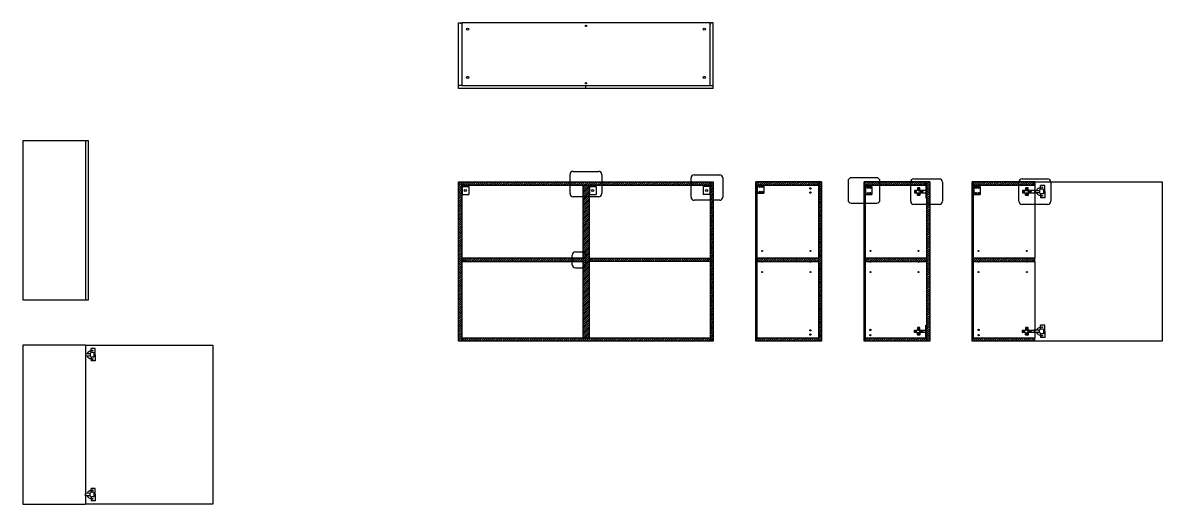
# Model space of a CAD drawing. Header units: millimetres. Extents: x 1930 to 4483, y 1650 to 2015.
# Drawn here: x 3309 to 3846, y 1752 to 1978 of the extents above; entities that cross this region are included whole.
import ezdxf

# ---------------------------------------------------------------- set-up
doc = ezdxf.new("R2010")
doc.units = ezdxf.units.MM
doc.linetypes.add('HIDDEN', pattern=[0.375, 0.25, -0.125])
for name, color, linetype in [('ANNO', 6, 'Continuous'), ('CERNIERE E GIUNZIONI', 2, 'Continuous'), ('SEZIONE', 12, 'Continuous'), ('STRUTTURA', 3, 'Continuous'), ('TRATTOPUNTO', 2, 'Continuous')]:
    doc.layers.add(name, color=color, linetype=linetype)
pattern_1 = [(45, (418.5813, -24.0219), (-0.44901281, 0.44901281), [])]
pattern_2 = [(45, (418.5813, 70.9781), (-0.44901281, 0.44901281), [])]
pattern_3 = [(45, (367.5813, -24.0219), (-0.44901281, 0.44901281), [])]

msp = doc.modelspace()

# ---------------------------------------------------------------- hatches: boundary and pattern name
at = {"layer": 'STRUTTURA'}
h = msp.add_hatch(dxfattribs=at)
h.set_pattern_fill('ANSI31', color=256, scale=0.2)
h.set_pattern_definition(pattern_2)
h.paths.add_polyline_path([(3514.34, 1828.47), (3515.84, 1828.47), (3515.84, 1903.47), (3514.34, 1903.47)])
h = msp.add_hatch(dxfattribs=at)
h.set_pattern_fill('ANSI31', color=256, scale=0.2)
h.set_pattern_definition(pattern_2)
h.paths.add_polyline_path([(3515.84, 1903.47), (3515.84, 1901.97), (3632.84, 1901.97), (3632.84, 1903.47)])
h = msp.add_hatch(dxfattribs=at)
h.set_pattern_fill('ANSI31', color=256, scale=0.2)
h.set_pattern_definition(pattern_2)
h.paths.add_polyline_path([(3575.84, 1901.97), (3572.84, 1901.97), (3572.84, 1829.97), (3575.84, 1829.97)])
h = msp.add_hatch(dxfattribs=at)
h.set_pattern_fill('ANSI31', color=256, scale=0.2)
h.set_pattern_definition(pattern_2)
h.paths.add_polyline_path([(3632.84, 1828.47), (3634.34, 1828.47), (3634.34, 1903.47), (3632.84, 1903.47)])
h = msp.add_hatch(dxfattribs=at)
h.set_pattern_fill('ANSI31', color=256, scale=0.2)
h.set_pattern_definition(pattern_3)
h.paths.add_polyline_path([(3685.34, 1903.47), (3683.84, 1903.47), (3683.84, 1901.97), (3683.84, 1828.47), (3685.34, 1828.47)])
h.paths.add_polyline_path([(3683.84, 1867.47), (3654.84, 1867.47), (3654.84, 1865.97), (3683.84, 1865.97)])
h.paths.add_polyline_path([(3683.84, 1829.97), (3654.84, 1829.97), (3654.84, 1829.67), (3654.64, 1829.67), (3654.34, 1829.67), (3654.34, 1828.47), (3683.84, 1828.47)])
h = msp.add_hatch(dxfattribs=at)
h.set_pattern_fill('ANSI31', color=256, scale=0.2)
h.set_pattern_definition(pattern_3)
h.paths.add_polyline_path([(3683.84, 1901.97), (3683.84, 1903.47), (3654.34, 1903.47), (3654.34, 1902.27), (3654.84, 1902.27), (3654.84, 1901.97)])
h = msp.add_hatch(color=256, dxfattribs=at)
h.dxf.hatch_style = 1
h.paths.add_polyline_path([(3654.64, 1902.27), (3654.64, 1829.67), (3654.84, 1829.67), (3654.84, 1902.27)])
h = msp.add_hatch(dxfattribs=at)
h.set_pattern_fill('ANSI31', color=256, scale=0.2)
h.set_pattern_definition(pattern_1)
h.paths.add_polyline_path([(3734.84, 1901.97), (3734.84, 1903.47), (3705.34, 1903.47), (3705.34, 1902.27), (3705.84, 1902.27), (3705.84, 1901.97)])
h = msp.add_hatch(dxfattribs=at)
h.set_pattern_fill('ANSI31', color=256, scale=0.2)
h.set_pattern_definition(pattern_1)
h.paths.add_polyline_path([(3736.34, 1903.47), (3734.84, 1903.47), (3734.84, 1901.97), (3734.84, 1828.47), (3736.34, 1828.47)])
h.paths.add_polyline_path([(3734.84, 1867.47), (3705.84, 1867.47), (3705.84, 1865.97), (3734.84, 1865.97)])
h.paths.add_polyline_path([(3734.84, 1829.97), (3705.84, 1829.97), (3705.84, 1829.67), (3705.64, 1829.67), (3705.34, 1829.67), (3705.34, 1828.47), (3734.84, 1828.47)])
h = msp.add_hatch(color=256, dxfattribs=at)
h.dxf.hatch_style = 1
h.paths.add_polyline_path([(3705.64, 1902.27), (3705.64, 1829.67), (3705.84, 1829.67), (3705.84, 1902.27)])
h = msp.add_hatch(dxfattribs=at)
h.set_pattern_fill('ANSI31', color=256, scale=0.2)
h.set_pattern_definition([(45, (469.5813, -24.0219), (-0.44901281, 0.44901281), [])])
h.paths.add_polyline_path([(3785.84, 1901.97), (3785.84, 1903.47), (3756.34, 1903.47), (3756.34, 1902.27), (3756.84, 1902.27), (3756.84, 1901.97)])
h = msp.add_hatch(color=256, dxfattribs=at)
h.dxf.hatch_style = 1
h.paths.add_polyline_path([(3756.64, 1902.27), (3756.64, 1829.67), (3756.84, 1829.67), (3756.84, 1902.27)])
h = msp.add_hatch(dxfattribs=at)
h.set_pattern_fill('ANSI31', color=256, scale=0.2)
h.set_pattern_definition(pattern_2)
h.paths.add_polyline_path([(3515.84, 1867.47), (3515.84, 1866.25), (3515.94, 1866.25), (3516.89, 1866.2), (3516.89, 1865.97), (3571.79, 1865.97), (3571.79, 1866.2), (3572.74, 1866.2), (3572.74, 1866.25), (3572.74, 1867.47)])
h = msp.add_hatch(dxfattribs=at)
h.set_pattern_fill('ANSI31', color=256, scale=0.2)
h.set_pattern_definition(pattern_2)
h.paths.add_polyline_path([(3575.84, 1867.47), (3575.84, 1866.25), (3575.94, 1866.25), (3576.89, 1866.2), (3576.89, 1865.97), (3631.79, 1865.97), (3631.79, 1866.2), (3632.74, 1866.2), (3632.74, 1866.25), (3632.74, 1867.47)])
h = msp.add_hatch(dxfattribs=at)
h.set_pattern_fill('ANSI31', color=256, scale=0.2)
h.set_pattern_definition([(45, (343.5067, -24.0219), (-0.44901281, 0.44901281), [])])
h.paths.add_polyline_path([(3785.84, 1828.47), (3785.84, 1829.97), (3756.84, 1829.97), (3756.84, 1829.67), (3756.64, 1829.67), (3756.34, 1829.67), (3756.34, 1828.47)])
h.paths.add_polyline_path([(3785.84, 1865.97), (3785.84, 1867.47), (3756.84, 1867.47), (3756.84, 1865.97)])
h = msp.add_hatch(dxfattribs=at)
h.set_pattern_fill('ANSI31', color=256, scale=0.2)
h.set_pattern_definition(pattern_2)
h.paths.add_polyline_path([(3632.84, 1828.47), (3632.84, 1829.97), (3515.84, 1829.97), (3515.84, 1828.47)])

# ---------------------------------------------------------------- linework, layer by layer
at = {"layer": 'ANNO'}
for p, q in [((3566.84, 1897.97), (3566.84, 1906.97)), ((3568.34, 1908.47), (3580.34, 1908.47)), ((3581.84, 1906.97), (3581.84, 1897.97)), ((3625.35, 1906.84), (3637.35, 1906.84)), ((3623.85, 1896.34), (3623.85, 1905.34)), ((3638.85, 1905.34), (3638.85, 1896.34)), ((3727.34, 1894.41), (3727.34, 1903.41)), ((3728.84, 1904.91), (3740.84, 1904.91)), ((3742.34, 1903.41), (3742.34, 1894.41)), ((3778.34, 1894.41), (3778.34, 1903.41)), ((3779.84, 1904.91), (3791.84, 1904.91)), ((3793.34, 1903.41), (3793.34, 1894.41)), ((3580.34, 1896.47), (3568.34, 1896.47)), ((3637.35, 1894.84), (3625.35, 1894.84)), ((3740.84, 1892.91), (3728.84, 1892.91)), ((3791.84, 1892.91), (3779.84, 1892.91)), ((3567.84, 1864.47), (3567.84, 1868.97)), ((3569.34, 1870.47), (3572.84, 1870.47)), ((3574.34, 1864.47), (3574.34, 1868.97)), ((3569.34, 1862.97), (3572.84, 1862.97))]:
    msp.add_line(p, q, dxfattribs=at)
msp.add_lwpolyline([(3712.84, 1894.95), (3712.84, 1903.95, 0.414214), (3711.34, 1905.45), (3699.34, 1905.45, 0.414214), (3697.84, 1903.95), (3697.84, 1894.95, 0.414214), (3699.34, 1893.45), (3711.34, 1893.45, 0.414214)], format="xyb", close=True, dxfattribs=at)
for centre, start, end in [((3568.34, 1906.97), 90, 180), ((3580.34, 1906.97), 0, 90), ((3625.35, 1905.34), 90, 180), ((3637.35, 1905.34), 0, 90), ((3728.84, 1903.41), 90, 180), ((3740.84, 1903.41), 0, 90), ((3779.84, 1903.41), 90, 180), ((3791.84, 1903.41), 0, 90), ((3568.34, 1897.97), 180, 270), ((3580.34, 1897.97), 270, 0), ((3625.35, 1896.34), 180, 270), ((3637.35, 1896.34), 270, 0), ((3728.84, 1894.41), 180, 270), ((3740.84, 1894.41), 270, 0), ((3779.84, 1894.41), 180, 270), ((3791.84, 1894.41), 270, 0), ((3569.34, 1868.97), 90, 180), ((3572.84, 1868.97), 0, 90), ((3569.34, 1864.47), 180, 270), ((3572.84, 1864.47), 270, 0)]:
    msp.add_arc(centre, 1.5, start, end, dxfattribs=at)
at = {"layer": 'CERNIERE E GIUNZIONI'}
for p, q in [((3515.84, 1901.27), (3519.09, 1901.27)), ((3516.04, 1901.27), (3516.04, 1897.62)), ((3519.09, 1901.27), (3519.09, 1897.62)), ((3575.84, 1901.27), (3579.09, 1901.27)), ((3576.04, 1901.27), (3576.04, 1897.62)), ((3579.09, 1901.27), (3579.09, 1897.62)), ((3632.84, 1901.27), (3629.59, 1901.27)), ((3629.59, 1901.27), (3629.59, 1897.62)), ((3632.64, 1901.27), (3632.64, 1897.62)), ((3654.84, 1901.8), (3658.09, 1901.8)), ((3655.04, 1901.8), (3655.04, 1898.15)), ((3658.09, 1901.8), (3658.09, 1898.15)), ((3705.84, 1901.27), (3709.09, 1901.27)), ((3706.04, 1901.27), (3706.04, 1897.62)), ((3709.09, 1901.27), (3709.09, 1897.62)), ((3730.49, 1900.61), (3730.49, 1899.51)), ((3731.59, 1900.71), (3730.59, 1900.71)), ((3731.69, 1899.51), (3731.69, 1900.61)), ((3734.84, 1901.82), (3734.54, 1901.82)), ((3734.54, 1901.82), (3734.54, 1895.99)), ((3756.84, 1901.27), (3760.09, 1901.27)), ((3757.04, 1901.27), (3757.04, 1897.62)), ((3760.09, 1901.27), (3760.09, 1897.62)), ((3781.49, 1900.61), (3781.49, 1899.51)), ((3782.59, 1900.71), (3781.59, 1900.71)), ((3782.69, 1899.51), (3782.69, 1900.61)), ((3788.52, 1900.01), (3788.52, 1901.82)), ((3790.52, 1901.82), (3788.52, 1901.82)), ((3790.52, 1898.91), (3790.52, 1901.82)), ((3515.84, 1897.62), (3519.09, 1897.62)), ((3575.84, 1897.62), (3579.09, 1897.62)), ((3632.84, 1897.62), (3629.59, 1897.62)), ((3654.84, 1898.15), (3658.09, 1898.15)), ((3705.84, 1897.62), (3709.09, 1897.62)), ((3729.09, 1899.41), (3729.09, 1898.41)), ((3730.49, 1899.51), (3729.19, 1899.51)), ((3729.19, 1898.31), (3730.49, 1898.31)), ((3730.49, 1897.21), (3730.49, 1898.31)), ((3731.59, 1897.11), (3730.59, 1897.11)), ((3731.69, 1899.51), (3731.69, 1898.31)), ((3734.54, 1899.51), (3731.69, 1899.51)), ((3731.69, 1899.11), (3732.99, 1899.11)), ((3732.99, 1898.71), (3731.69, 1898.71)), ((3731.69, 1898.31), (3731.69, 1897.21)), ((3731.69, 1898.31), (3734.54, 1898.31)), ((3734.54, 1895.99), (3734.84, 1895.99)), ((3756.84, 1897.62), (3760.09, 1897.62)), ((3780.09, 1899.41), (3780.09, 1898.41)), ((3781.49, 1899.51), (3780.19, 1899.51)), ((3780.19, 1898.31), (3781.49, 1898.31)), ((3781.49, 1897.21), (3781.49, 1898.31)), ((3782.59, 1897.11), (3781.59, 1897.11)), ((3786.09, 1899.51), (3782.69, 1899.51)), ((3782.69, 1899.51), (3782.69, 1898.31)), ((3782.69, 1899.11), (3783.99, 1899.11)), ((3783.99, 1898.71), (3782.69, 1898.71)), ((3782.69, 1898.31), (3782.69, 1897.21)), ((3782.69, 1898.31), (3786.09, 1898.31)), ((3785.59, 1899.46), (3785.59, 1899.51)), ((3786.09, 1899.46), (3785.59, 1899.46)), ((3786.09, 1898.36), (3785.59, 1898.36)), ((3785.59, 1898.36), (3785.59, 1898.31)), ((3785.74, 1899.46), (3785.74, 1898.36)), ((3785.94, 1899.46), (3785.94, 1898.36)), ((3786.09, 1899.46), (3786.09, 1899.51)), ((3786.09, 1899.46), (3788.02, 1899.51)), ((3786.09, 1898.36), (3786.09, 1898.31)), ((3788.02, 1898.31), (3786.09, 1898.36)), ((3788.02, 1899.51), (3788.52, 1900.01)), ((3788.02, 1899.51), (3788.02, 1898.31)), ((3788.02, 1898.31), (3788.52, 1897.81)), ((3789.68, 1900.01), (3788.52, 1900.01)), ((3788.52, 1897.81), (3788.52, 1895.99)), ((3789.68, 1897.81), (3788.52, 1897.81)), ((3790.52, 1895.99), (3788.52, 1895.99)), ((3790.05, 1899.64), (3789.68, 1900.01)), ((3790.05, 1898.18), (3789.68, 1897.81)), ((3790.05, 1898.18), (3790.05, 1899.64)), ((3790.52, 1898.91), (3790.52, 1895.99)), ((3729.09, 1832.54), (3729.09, 1833.54)), ((3729.19, 1833.64), (3730.49, 1833.64)), ((3730.49, 1832.44), (3729.19, 1832.44)), ((3730.49, 1834.74), (3730.49, 1833.64)), ((3730.49, 1831.34), (3730.49, 1832.44)), ((3731.59, 1834.84), (3730.59, 1834.84)), ((3731.59, 1831.24), (3730.59, 1831.24)), ((3731.69, 1833.64), (3731.69, 1834.74)), ((3731.69, 1833.64), (3734.54, 1833.64)), ((3731.69, 1832.44), (3731.69, 1833.64)), ((3732.99, 1833.24), (3731.69, 1833.24)), ((3731.69, 1832.84), (3732.99, 1832.84)), ((3731.69, 1832.44), (3731.69, 1831.34)), ((3734.54, 1832.44), (3731.69, 1832.44)), ((3734.54, 1830.12), (3734.54, 1835.95)), ((3734.54, 1835.95), (3734.84, 1835.95)), ((3780.09, 1832.54), (3780.09, 1833.54)), ((3780.19, 1833.64), (3781.49, 1833.64)), ((3781.49, 1832.44), (3780.19, 1832.44)), ((3781.49, 1834.74), (3781.49, 1833.64)), ((3781.49, 1831.34), (3781.49, 1832.44)), ((3782.59, 1834.84), (3781.59, 1834.84)), ((3782.59, 1831.24), (3781.59, 1831.24)), ((3782.69, 1833.64), (3782.69, 1834.74)), ((3782.69, 1833.64), (3786.09, 1833.64)), ((3782.69, 1832.44), (3782.69, 1833.64)), ((3783.99, 1833.24), (3782.69, 1833.24)), ((3782.69, 1832.84), (3783.99, 1832.84)), ((3782.69, 1832.44), (3782.69, 1831.34)), ((3786.09, 1832.44), (3782.69, 1832.44)), ((3785.59, 1833.59), (3785.59, 1833.64)), ((3786.09, 1833.59), (3785.59, 1833.59)), ((3786.09, 1832.49), (3785.59, 1832.49)), ((3785.59, 1832.49), (3785.59, 1832.44)), ((3785.74, 1832.49), (3785.74, 1833.59)), ((3785.94, 1832.49), (3785.94, 1833.59)), ((3786.09, 1833.59), (3786.09, 1833.64)), ((3788.02, 1833.64), (3786.09, 1833.59)), ((3786.09, 1832.49), (3786.09, 1832.44)), ((3788.02, 1832.44), (3786.09, 1832.49)), ((3788.02, 1833.64), (3788.52, 1834.14)), ((3788.02, 1832.44), (3788.02, 1833.64)), ((3788.02, 1832.44), (3788.52, 1831.94)), ((3788.52, 1834.14), (3788.52, 1835.95)), ((3790.52, 1835.95), (3788.52, 1835.95)), ((3789.68, 1834.14), (3788.52, 1834.14)), ((3788.52, 1831.94), (3788.52, 1830.12)), ((3789.68, 1831.94), (3788.52, 1831.94)), ((3790.05, 1833.77), (3789.68, 1834.14)), ((3790.05, 1832.31), (3789.68, 1831.94)), ((3790.05, 1832.31), (3790.05, 1833.77)), ((3790.52, 1833.04), (3790.52, 1835.95)), ((3790.52, 1833.04), (3790.52, 1830.12)), ((3734.84, 1830.12), (3734.54, 1830.12)), ((3790.52, 1830.12), (3788.52, 1830.12)), ((3338.75, 1822.59), (3338.5, 1822.59)), ((3338.75, 1822.54), (3338.5, 1822.54)), ((3338.75, 1821.44), (3338.5, 1821.44)), ((3338.5, 1821.39), (3338.75, 1821.39)), ((3338.6, 1822.54), (3338.6, 1821.44)), ((3338.75, 1822.54), (3338.75, 1822.59)), ((3338.75, 1822.54), (3340.68, 1822.59)), ((3338.75, 1821.44), (3338.75, 1821.39)), ((3340.68, 1821.39), (3338.75, 1821.44)), ((3340.68, 1822.59), (3341.18, 1823.09)), ((3340.68, 1822.59), (3340.68, 1821.39)), ((3340.68, 1821.39), (3341.18, 1820.89)), ((3341.18, 1823.09), (3341.18, 1824.91)), ((3343.18, 1824.91), (3341.18, 1824.91)), ((3342.35, 1823.09), (3341.18, 1823.09)), ((3341.18, 1820.89), (3341.18, 1819.08)), ((3342.35, 1820.89), (3341.18, 1820.89)), ((3342.71, 1822.73), (3342.35, 1823.09)), ((3342.71, 1821.26), (3342.35, 1820.89)), ((3342.71, 1821.26), (3342.71, 1822.73)), ((3343.18, 1821.99), (3343.18, 1824.91)), ((3343.18, 1821.99), (3343.18, 1819.08)), ((3343.18, 1819.08), (3341.18, 1819.08)), ((3338.5, 1756.72), (3338.75, 1756.72)), ((3338.75, 1756.67), (3338.5, 1756.67)), ((3338.75, 1755.57), (3338.5, 1755.57)), ((3338.75, 1755.52), (3338.5, 1755.52)), ((3338.6, 1755.57), (3338.6, 1756.67)), ((3338.75, 1756.67), (3338.75, 1756.72)), ((3340.68, 1756.72), (3338.75, 1756.67)), ((3338.75, 1755.57), (3338.75, 1755.52)), ((3340.68, 1755.52), (3338.75, 1755.57)), ((3340.68, 1756.72), (3341.18, 1757.22)), ((3340.68, 1755.52), (3340.68, 1756.72)), ((3340.68, 1755.52), (3341.18, 1755.02)), ((3341.18, 1757.22), (3341.18, 1759.04)), ((3343.18, 1759.04), (3341.18, 1759.04)), ((3342.35, 1757.22), (3341.18, 1757.22)), ((3342.71, 1756.85), (3342.35, 1757.22)), ((3342.71, 1755.39), (3342.71, 1756.85)), ((3343.18, 1756.12), (3343.18, 1759.04)), ((3343.18, 1756.12), (3343.18, 1753.21)), ((3341.18, 1755.02), (3341.18, 1753.21)), ((3342.35, 1755.02), (3341.18, 1755.02)), ((3343.18, 1753.21), (3341.18, 1753.21)), ((3342.71, 1755.39), (3342.35, 1755.02))]:
    msp.add_line(p, q, dxfattribs=at)
for points in [[(3731.39, 1899.71), (3731.39, 1900.11, 1), (3730.79, 1900.11), (3730.79, 1899.71, 1)], [(3782.39, 1899.71), (3782.39, 1900.11, 1), (3781.79, 1900.11), (3781.79, 1899.71, 1)], [(3731.39, 1898.11), (3731.39, 1897.71, -1), (3730.79, 1897.71), (3730.79, 1898.11, -1)], [(3782.39, 1898.11), (3782.39, 1897.71, -1), (3781.79, 1897.71), (3781.79, 1898.11, -1)], [(3731.39, 1833.84), (3731.39, 1834.24, 1), (3730.79, 1834.24), (3730.79, 1833.84, 1)], [(3731.39, 1832.24), (3731.39, 1831.84, -1), (3730.79, 1831.84), (3730.79, 1832.24, -1)], [(3782.39, 1833.84), (3782.39, 1834.24, 1), (3781.79, 1834.24), (3781.79, 1833.84, 1)], [(3782.39, 1832.24), (3782.39, 1831.84, -1), (3781.79, 1831.84), (3781.79, 1832.24, -1)]]:
    msp.add_lwpolyline(points, format="xyb", close=True, dxfattribs=at)
for centre, radius in [((3518.59, 1975.5), 0.5), ((3574.34, 1977), 0.3), ((3630.09, 1975.5), 0.5), ((3518.59, 1952.75), 0.5), ((3630.09, 1952.75), 0.5), ((3656.14, 1901.22), 0.325), ((3657.34, 1901.22), 0.325), ((3680.09, 1900.43), 0.3), ((3707.14, 1900.7), 0.325), ((3708.34, 1900.7), 0.325), ((3758.14, 1900.7), 0.325), ((3759.34, 1900.7), 0.325), ((3789.22, 1900.92), 0.2), ((3517.47, 1899.45), 0.5), ((3577.47, 1899.45), 0.5), ((3631.22, 1899.45), 0.5), ((3656.14, 1898.72), 0.325), ((3657.34, 1898.72), 0.325), ((3680.09, 1898.43), 0.3), ((3707.14, 1898.2), 0.325), ((3708.34, 1898.2), 0.325), ((3729.84, 1898.91), 0.2), ((3731.09, 1899.91), 0.3), ((3731.09, 1897.91), 0.3), ((3731.09, 1897.91), 0.3), ((3758.14, 1898.2), 0.325), ((3759.34, 1898.2), 0.325), ((3780.84, 1898.91), 0.2), ((3782.09, 1899.91), 0.3), ((3782.09, 1897.91), 0.3), ((3782.09, 1897.91), 0.3), ((3789.22, 1896.89), 0.2), ((3657.34, 1860.97), 0.225), ((3680.09, 1860.97), 0.225), ((3708.34, 1860.97), 0.225), ((3731.09, 1860.97), 0.225), ((3759.34, 1860.97), 0.225), ((3782.09, 1860.97), 0.225), ((3680.09, 1833.51), 0.3), ((3680.09, 1831.51), 0.3), ((3708.34, 1833.75), 0.325), ((3708.34, 1831.25), 0.325), ((3729.84, 1833.04), 0.2), ((3731.09, 1834.04), 0.3), ((3731.09, 1834.04), 0.3), ((3731.09, 1832.04), 0.3), ((3759.34, 1833.75), 0.325), ((3759.34, 1831.25), 0.325), ((3780.84, 1833.04), 0.2), ((3782.09, 1834.04), 0.3), ((3782.09, 1834.04), 0.3), ((3782.09, 1832.04), 0.3), ((3789.22, 1835.05), 0.2), ((3789.22, 1831.02), 0.2), ((3341.88, 1824.01), 0.2), ((3341.88, 1819.98), 0.2), ((3341.88, 1758.14), 0.2), ((3341.88, 1754.11), 0.2)]:
    msp.add_circle(centre, radius, dxfattribs=at)
at = {"layer": 'CERNIERE E GIUNZIONI', "ltscale": 0.05}
for centre, radius in [((3574.34, 1950), 0.325), ((3657.34, 1870.97), 0.225), ((3680.09, 1870.97), 0.225), ((3708.34, 1870.97), 0.225), ((3731.09, 1870.97), 0.225), ((3759.34, 1870.97), 0.225), ((3782.09, 1870.97), 0.225)]:
    msp.add_circle(centre, radius, dxfattribs=at)
at = {"layer": 'CERNIERE E GIUNZIONI'}
for centre, radius, start, end in [((3730.59, 1900.61), 0.1, 90, 180), ((3731.59, 1900.61), 0.1, 0, 90), ((3781.59, 1900.61), 0.1, 90, 180), ((3782.59, 1900.61), 0.1, 0, 90), ((3788.34, 1898.91), 1.75, 84.2608, 161.1495), ((3729.19, 1899.41), 0.1, 90, 180), ((3729.19, 1898.41), 0.1, 180, 270), ((3730.59, 1897.21), 0.1, 180, 270), ((3731.59, 1897.21), 0.1, 270, 0), ((3732.99, 1898.91), 0.2, 270, 90), ((3780.19, 1899.41), 0.1, 90, 180), ((3780.19, 1898.41), 0.1, 180, 270), ((3781.59, 1897.21), 0.1, 180, 270), ((3782.59, 1897.21), 0.1, 270, 0), ((3783.99, 1898.91), 0.2, 270, 90), ((3788.34, 1898.91), 1.75, 198.8505, 275.7392), ((3657.34, 1865.97), 0.275, 180, 0), ((3657.34, 1865.97), 0.225, 180, 0), ((3657.34, 1865.97), 0.175, 180, 0), ((3680.09, 1865.97), 0.275, 180, 360), ((3680.09, 1865.97), 0.225, 180, 360), ((3680.09, 1865.97), 0.175, 180, 360), ((3708.34, 1865.97), 0.275, 180, 0), ((3708.34, 1865.97), 0.225, 180, 0), ((3708.34, 1865.97), 0.175, 180, 0), ((3731.09, 1865.97), 0.275, 180, 360), ((3731.09, 1865.97), 0.225, 180, 360), ((3731.09, 1865.97), 0.175, 180, 360), ((3759.34, 1865.97), 0.275, 180, 0), ((3759.34, 1865.97), 0.225, 180, 0), ((3759.34, 1865.97), 0.175, 180, 0), ((3782.09, 1865.97), 0.275, 180, 360), ((3782.09, 1865.97), 0.225, 180, 360), ((3782.09, 1865.97), 0.175, 180, 360), ((3729.19, 1833.54), 0.1, 90, 180), ((3729.19, 1832.54), 0.1, 180, 270), ((3730.59, 1834.74), 0.1, 90, 180), ((3730.59, 1831.34), 0.1, 180, 270), ((3731.59, 1834.74), 0.1, 0, 90), ((3731.59, 1831.34), 0.1, 270, 0), ((3732.99, 1833.04), 0.2, 270, 90), ((3780.19, 1833.54), 0.1, 90, 180), ((3780.19, 1832.54), 0.1, 180, 270), ((3781.59, 1834.74), 0.1, 90, 180), ((3781.59, 1831.34), 0.1, 180, 270), ((3782.59, 1834.74), 0.1, 0, 90), ((3782.59, 1831.34), 0.1, 270, 0), ((3783.99, 1833.04), 0.2, 270, 90), ((3788.34, 1833.04), 1.75, 84.2608, 161.1495), ((3788.34, 1833.04), 1.75, 198.8505, 275.7392), ((3341, 1821.99), 1.75, 84.2608, 161.1495), ((3341, 1821.99), 1.75, 198.8505, 275.7392), ((3341, 1756.12), 1.75, 84.2608, 161.1495), ((3341, 1756.12), 1.75, 198.8505, 275.7392)]:
    msp.add_arc(centre, radius, start, end, dxfattribs=at)
at = {"layer": 'SEZIONE'}
for p, q in [((3514.34, 1903.47), (3634.34, 1903.47)), ((3514.34, 1828.47), (3514.34, 1903.47)), ((3515.84, 1903.47), (3515.84, 1828.47)), ((3515.84, 1901.97), (3632.84, 1901.97)), ((3572.84, 1901.97), (3572.84, 1829.97)), ((3575.84, 1901.97), (3575.84, 1829.97)), ((3632.84, 1903.47), (3632.84, 1828.47)), ((3634.34, 1903.47), (3634.34, 1828.47)), ((3685.34, 1903.47), (3654.34, 1903.47)), ((3654.34, 1828.47), (3654.34, 1903.47)), ((3654.84, 1902.27), (3654.34, 1902.27)), ((3654.84, 1901.97), (3654.84, 1902.27)), ((3654.84, 1901.97), (3683.84, 1901.97)), ((3654.84, 1901.97), (3654.84, 1829.97)), ((3683.84, 1901.97), (3683.84, 1903.47)), ((3683.84, 1903.47), (3683.84, 1828.47)), ((3685.34, 1903.47), (3685.34, 1828.47)), ((3736.34, 1903.47), (3705.34, 1903.47)), ((3705.34, 1828.47), (3705.34, 1903.47)), ((3705.34, 1828.47), (3705.34, 1903.47)), ((3705.84, 1902.27), (3705.34, 1902.27)), ((3705.84, 1901.97), (3705.84, 1902.27)), ((3705.84, 1901.97), (3734.84, 1901.97)), ((3705.84, 1901.97), (3705.84, 1829.97)), ((3734.84, 1903.47), (3734.84, 1828.47)), ((3734.84, 1901.97), (3734.84, 1903.47)), ((3736.34, 1903.47), (3736.34, 1828.47)), ((3785.84, 1903.47), (3756.34, 1903.47)), ((3756.34, 1828.47), (3756.34, 1903.47)), ((3756.34, 1828.47), (3756.34, 1903.47)), ((3756.84, 1902.27), (3756.34, 1902.27)), ((3756.84, 1901.97), (3756.84, 1902.27)), ((3756.84, 1901.97), (3785.84, 1901.97)), ((3756.84, 1901.97), (3756.84, 1829.97)), ((3785.84, 1901.97), (3785.84, 1903.47)), ((3572.84, 1867.47), (3515.84, 1867.47)), ((3515.84, 1865.97), (3572.84, 1865.97)), ((3575.84, 1867.47), (3632.84, 1867.47)), ((3632.84, 1865.97), (3575.84, 1865.97)), ((3683.84, 1867.47), (3654.84, 1867.47)), ((3654.84, 1865.97), (3683.84, 1865.97)), ((3734.84, 1867.47), (3705.84, 1867.47)), ((3705.84, 1865.97), (3734.84, 1865.97)), ((3785.84, 1867.47), (3756.84, 1867.47)), ((3756.84, 1865.97), (3785.84, 1865.97)), ((3785.84, 1865.97), (3785.84, 1867.47)), ((3634.34, 1828.47), (3514.34, 1828.47)), ((3515.84, 1829.97), (3632.84, 1829.97)), ((3654.84, 1829.67), (3654.34, 1829.67)), ((3685.34, 1828.47), (3654.34, 1828.47)), ((3654.84, 1829.97), (3683.84, 1829.97)), ((3654.84, 1829.97), (3654.84, 1829.67)), ((3705.84, 1829.67), (3705.34, 1829.67)), ((3736.34, 1828.47), (3705.34, 1828.47)), ((3705.84, 1829.97), (3734.84, 1829.97)), ((3705.84, 1829.97), (3705.84, 1829.67)), ((3756.84, 1829.67), (3756.34, 1829.67)), ((3785.84, 1828.47), (3756.34, 1828.47)), ((3756.84, 1829.97), (3785.84, 1829.97)), ((3756.84, 1829.97), (3756.84, 1829.67)), ((3785.84, 1828.47), (3785.84, 1829.97))]:
    msp.add_line(p, q, dxfattribs=at)
at = {"layer": 'STRUTTURA'}
for p, q in [((3514.34, 1947.5), (3514.34, 1978.5)), ((3514.34, 1978.5), (3515.54, 1978.5)), ((3515.54, 1978), (3515.54, 1978.5)), ((3515.54, 1978.2), (3515.84, 1978.2)), ((3515.84, 1978), (3515.54, 1978)), ((3632.84, 1978.5), (3515.84, 1978.5)), ((3515.84, 1978.5), (3515.84, 1949)), ((3632.84, 1949), (3632.84, 1978.5)), ((3633.14, 1978.2), (3632.84, 1978.2)), ((3632.84, 1978), (3633.14, 1978)), ((3634.34, 1978.5), (3633.14, 1978.5)), ((3633.14, 1978), (3633.14, 1978.5)), ((3634.34, 1947.5), (3634.34, 1978.5)), ((3515.84, 1949), (3514.34, 1949)), ((3515.84, 1949), (3632.84, 1949)), ((3574.34, 1947.5), (3574.34, 1949)), ((3632.84, 1949), (3634.34, 1949)), ((3634.34, 1947.5), (3514.34, 1947.5)), ((3309, 1922.89), (3309, 1847.89)), ((3340, 1922.89), (3309, 1922.89)), ((3338.5, 1922.89), (3338.5, 1847.89)), ((3340, 1847.89), (3340, 1922.89)), ((3654.64, 1902.27), (3654.64, 1829.67)), ((3654.84, 1902.27), (3654.64, 1902.27)), ((3654.84, 1902.27), (3654.84, 1829.67)), ((3705.64, 1902.27), (3705.64, 1829.67)), ((3705.84, 1902.27), (3705.64, 1902.27)), ((3705.84, 1902.27), (3705.84, 1829.67)), ((3756.64, 1902.27), (3756.64, 1829.67)), ((3756.84, 1902.27), (3756.64, 1902.27)), ((3756.84, 1902.27), (3756.84, 1829.67)), ((3785.84, 1903.47), (3785.84, 1899.51)), ((3785.84, 1903.47), (3845.84, 1903.47)), ((3845.84, 1903.47), (3845.84, 1828.47)), ((3785.84, 1898.31), (3785.84, 1867.47)), ((3785.84, 1865.97), (3785.84, 1833.64)), ((3309, 1847.89), (3340, 1847.89)), ((3785.84, 1832.44), (3785.84, 1829.97)), ((3309, 1826.56), (3309, 1751.56)), ((3338.5, 1826.56), (3309, 1826.56)), ((3338.5, 1826.56), (3338.5, 1751.56)), ((3338.5, 1826.56), (3398.5, 1826.56)), ((3398.5, 1826.56), (3398.5, 1751.56)), ((3654.64, 1829.67), (3654.84, 1829.67)), ((3705.64, 1829.67), (3705.84, 1829.67)), ((3756.64, 1829.67), (3756.84, 1829.67)), ((3845.84, 1828.47), (3785.84, 1828.47)), ((3309, 1751.56), (3338.5, 1751.56)), ((3398.5, 1751.56), (3338.5, 1751.56))]:
    msp.add_line(p, q, dxfattribs=at)
at = {"layer": 'TRATTOPUNTO', "linetype": 'HIDDEN', "ltscale": 0.5}
for p, q in [((3515.94, 1866.25), (3515.84, 1866.25)), ((3515.94, 1866.2), (3515.94, 1866.25)), ((3516.89, 1866.2), (3515.94, 1866.2)), ((3516.89, 1865.97), (3516.89, 1866.2)), ((3571.79, 1865.97), (3571.79, 1866.2)), ((3571.79, 1866.2), (3572.74, 1866.2)), ((3572.74, 1866.2), (3572.74, 1866.25)), ((3572.74, 1866.25), (3572.84, 1866.25)), ((3575.94, 1866.25), (3575.84, 1866.25)), ((3575.94, 1866.2), (3575.94, 1866.25)), ((3576.89, 1866.2), (3575.94, 1866.2)), ((3576.89, 1865.97), (3576.89, 1866.2)), ((3631.79, 1865.97), (3631.79, 1866.2)), ((3631.79, 1866.2), (3632.74, 1866.2)), ((3632.74, 1866.2), (3632.74, 1866.25)), ((3632.74, 1866.25), (3632.84, 1866.25))]:
    msp.add_line(p, q, dxfattribs=at)

doc.saveas('drawing.dxf')
